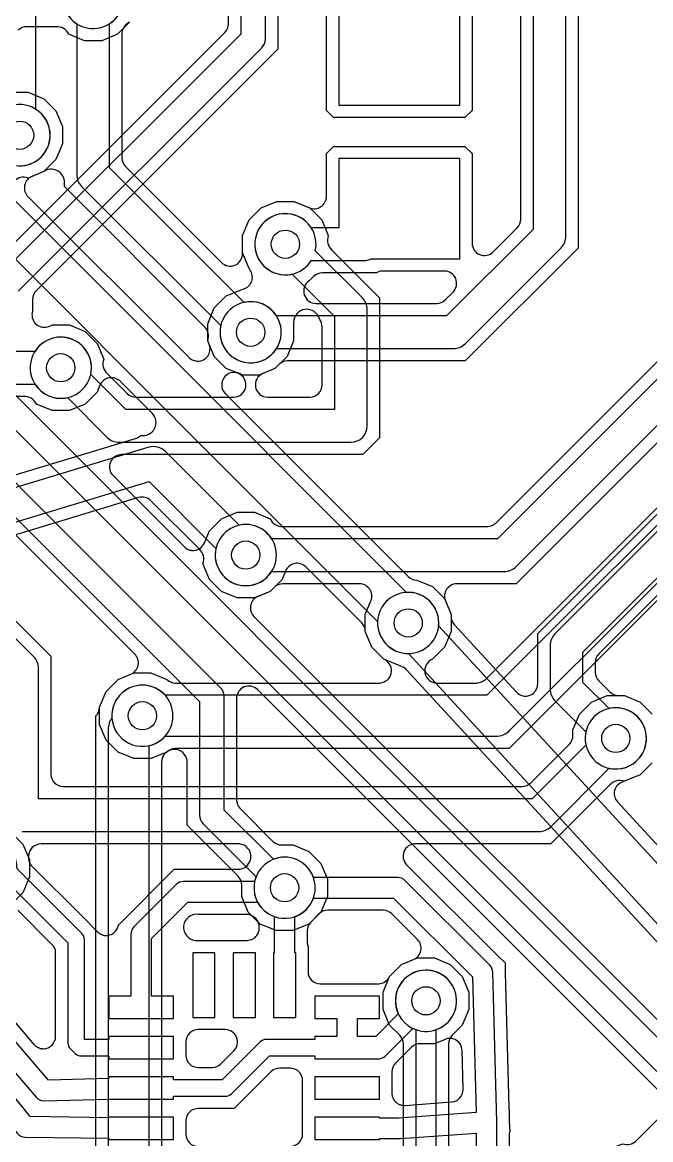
# Model space of a CAD drawing. Header units: millimetres. Extents: x 0 to 56, y 0 to 100.
# Drawn here: x 29.5 to 37.28, y 63.63 to 77.47 of the extents above; entities that cross this region are included whole.
import ezdxf

# ---------------------------------------------------------------- set-up
doc = ezdxf.new("R2010")
doc.units = ezdxf.units.MM

msp = doc.modelspace()

# ---------------------------------------------------------------- linework, layer by layer
at = {"layer": '16_copper'}
for points in [[(32.208, 80.78), (32.208, 77.323), (29.237, 74.353)], [(29.359, 67.442), (29.51, 67.291), (29.591, 67.096), (29.591, 66.884), (29.51, 66.689), (29.361, 66.54)]]:
    msp.add_lwpolyline(points, dxfattribs=at)
for points in [[(29.453, 74.137), (32.468, 77.152, 0.198912), (32.512, 77.26), (32.512, 80.717)], [(38.614, 63.651), (26.162, 76.103), (26.162, 76.17, 0.198912), (26.118, 76.278), (23.622, 78.773)], [(23.362, 78.602), (25.858, 76.107, 0.309038), (25.902, 75.932), (38.399, 63.436, 0.456132)], [(54.166, 78.272), (54.166, 75.283), (39.68, 75.283, 0.198912), (39.536, 75.224), (35.386, 71.073), (32.589, 71.073, 0.947182), (31.93, 70.702), (31.955, 70.659, 0.541741), (32.589, 70.667), (35.47, 70.667, 0.198912), (35.614, 70.726), (39.764, 74.877), (54.166, 74.877), (54.166, 4.121, 0.992389)], [(30.061, 77.567, 0.947182), (30.72, 77.938)], [(29.244, 74.575), (32.011, 77.342, 0.198912), (32.055, 77.449), (32.055, 77.637, 0.563489)], [(32.665, 77.639), (32.665, 77.134), (29.675, 74.144, 0.198912), (29.631, 74.036), (29.631, 73.892, 0.597722), (29.815, 73.697), (29.816, 73.698, 0.088493), (29.874, 73.721), (30.086, 73.721), (30.281, 73.64), (30.43, 73.491), (30.511, 73.296, 0.313898), (30.555, 73.118), (30.803, 72.87, 0.198912), (30.91, 72.826), (32.119, 72.826, 0.820685), (32.178, 73.119), (32.029, 73.18), (31.88, 73.329), (31.799, 73.524), (31.799, 73.736), (31.88, 73.931), (32.029, 74.08), (32.233, 74.164, 0.00405), (32.235, 74.165), (32.248, 74.169, 0.235242), (32.345, 74.264), (32.348, 74.277, 0.232105), (32.31, 74.419), (32.229, 74.614), (32.229, 74.826), (32.31, 75.021), (32.459, 75.17), (32.654, 75.251), (32.866, 75.251), (33.061, 75.17), (33.21, 75.021), (33.291, 74.826, 0.313898), (33.335, 74.648), (33.926, 74.057), (33.926, 72.323), (33.717, 72.114), (30.735, 72.114, 0.668179), (30.627, 71.854), (31.51, 70.971), (31.512, 70.97), (31.514, 70.967), (31.524, 70.96), (31.534, 70.952), (31.536, 70.951), (31.538, 70.949), (31.55, 70.943), (31.561, 70.938), (31.564, 70.937), (31.566, 70.936), (31.578, 70.933), (31.59, 70.929), (31.593, 70.929), (31.596, 70.928), (31.609, 70.928), (31.621, 70.927), (31.624, 70.927, 0.291442), (31.758, 71.021), (31.82, 71.171), (31.969, 71.32), (32.164, 71.401), (32.376, 71.401), (32.571, 71.32, 0.313894), (32.728, 71.226), (35.26, 71.226, 0.198912), (35.367, 71.27), (39.533, 75.436)], [(30.83, 77.469), (30.681, 77.32), (30.486, 77.239), (30.274, 77.239), (30.079, 77.32, 0.313894), (29.922, 77.414), (29.56, 77.414, 0.198912), (29.453, 77.37)], [(29.364, 76.601), (29.576, 76.601), (29.771, 76.52), (29.92, 76.371), (30.001, 76.176), (30.001, 75.964), (29.92, 75.769), (29.771, 75.62), (29.576, 75.539, 0.313898), (29.398, 75.495)], [(29.388, 75.7, 0.947182), (29.592, 76.429), (29.544, 76.442, 0.541739), (29.1, 75.988)], [(39.783, 74.68), (35.617, 70.514), (34.882, 70.514, 0.534521), (34.741, 70.304), (34.811, 70.136, 0.226638), (34.851, 70.01), (35.62, 69.173, 0.683411), (35.884, 69.277), (35.884, 69.897), (39.753, 73.766)], [(26.732, 74.022), (31.698, 69.057), (31.698, 67.65, 0.198912), (31.742, 67.542), (32.397, 66.887), (32.391, 66.872), (32.378, 66.824), (32.372, 66.775), (32.372, 66.725), (32.378, 66.676), (32.391, 66.628), (32.41, 66.582), (32.435, 66.539), (32.465, 66.5), (32.5, 66.465), (32.539, 66.435), (32.582, 66.41), (32.628, 66.391), (32.676, 66.378), (32.725, 66.372), (32.775, 66.372), (32.824, 66.378, 1), (32.676, 67.122), (32.628, 67.109), (32.613, 67.103), (32.002, 67.713), (32.002, 69.12, 0.198912), (31.958, 69.228), (26.992, 74.193)], [(39.756, 73.554), (36.096, 69.894, 0.198912), (36.037, 69.75), (36.037, 69.21, 0.198912), (36.096, 69.066), (36.48, 68.682), (36.478, 68.674), (36.472, 68.625), (36.472, 68.575), (36.478, 68.526), (36.491, 68.478), (36.51, 68.432), (36.535, 68.389), (36.565, 68.35), (36.6, 68.315), (36.639, 68.285), (36.682, 68.26), (36.728, 68.241), (36.776, 68.228), (36.825, 68.222), (36.875, 68.222), (36.924, 68.228, 1), (36.776, 68.972), (36.768, 68.97), (36.443, 69.294), (36.443, 69.666), (39.984, 73.207)], [(40.003, 73.01), (36.64, 69.647, 0.198912), (36.596, 69.54), (36.596, 69.42, 0.198912), (36.64, 69.313), (36.778, 69.175, 0.198912), (36.885, 69.131), (36.956, 69.131), (37.151, 69.05), (37.3, 68.901)], [(30.414, 63.105), (30.414, 68.878, 0.18025), (30.459, 68.985), (30.54, 69.181), (30.689, 69.33), (30.846, 69.395, 0.534516), (30.896, 69.643), (29.241, 71.298, 0.668179)], [(31.074, 59.211), (31.074, 68.511, 0.986362), (30.916, 69.252), (30.868, 69.239, 0.303348), (30.612, 68.905), (30.612, 68.855, 0.153443), (30.566, 68.71), (30.566, 59.211)], [(38.199, 63.42), (32.415, 69.204, 0.668179), (32.155, 69.096), (32.155, 67.839, 0.198912), (32.199, 67.732), (32.606, 67.325, 0.198912), (32.714, 67.281), (32.856, 67.281), (33.051, 67.2), (33.2, 67.051), (33.281, 66.856), (33.281, 66.644), (33.2, 66.449), (33.051, 66.3), (32.856, 66.219), (32.644, 66.219), (32.449, 66.3), (32.3, 66.449), (32.219, 66.644), (32.219, 66.786, 0.198912), (32.175, 66.894), (31.545, 67.524), (31.545, 68.317, 0.958871), (31.226, 68.303), (31.226, 60.72, 0.668179)], [(37.3, 68.299), (37.151, 68.15), (36.937, 68.062, 0.548892), (36.87, 67.814), (39.793, 64.636, 0.209806)], [(34.221, 62.219), (34.221, 64.816, 0.198912), (34.176, 64.924), (34.05, 65.049), (33.969, 65.244), (33.969, 65.456), (34.05, 65.651), (34.199, 65.8), (34.394, 65.881), (34.606, 65.881), (34.801, 65.8), (34.95, 65.651), (35.031, 65.456), (35.031, 65.244), (34.95, 65.049), (34.824, 64.924, 0.198912), (34.779, 64.816), (34.779, 62.033, 0.414214)]]:
    msp.add_lwpolyline(points, format="xyb", dxfattribs=at)
for points in [[(33.571, 72.267, 0.413029), (33.773, 72.47), (33.773, 73.91, 0.198912), (33.714, 74.054), (33.13, 74.638, 0.947182), (32.401, 74.842), (32.388, 74.794, 0.541739), (32.842, 74.35), (33.367, 73.826), (33.367, 72.673), (30.784, 72.673), (30.35, 73.108, 0.947182), (29.621, 73.312), (29.608, 73.264, 0.541739), (30.062, 72.82), (30.556, 72.326, 0.198912), (30.7, 72.267), (33.57, 72.267)], [(33.066, 72.826, 0.406906), (33.214, 72.978), (33.214, 73.7, 0.153128), (33.187, 73.787), (33.183, 73.791, 0.885028), (32.861, 73.749), (32.861, 73.524), (32.78, 73.329), (32.631, 73.18), (32.482, 73.119, 0.820685), (32.541, 72.826), (33.062, 72.826)], [(47.259, 63.928, 0.179039), (47.42, 64), (52.585, 69.165, 0.198912), (52.659, 69.345), (52.659, 70.005), (52.755, 70.005), (52.755, 71.931), (52.055, 71.931), (52.055, 70.005), (52.151, 70.005), (52.151, 69.45), (47.135, 64.434), (39.771, 64.434), (34.657, 69.995, 0.948928), (33.908, 70.104), (33.902, 70.055, 0.435661), (34.283, 69.652), (39.473, 64.008, 0.209807), (39.66, 63.926), (47.24, 63.926)], [(39.105, 63.807, 0.644461), (39.213, 64.065), (34.261, 69.45, 0.140387), (34.188, 69.494), (33.979, 69.58), (33.83, 69.729), (33.749, 69.924), (33.749, 70.136), (33.819, 70.304, 0.534521), (33.678, 70.514), (32.728, 70.514, 0.198912), (32.62, 70.47), (32.571, 70.42), (32.421, 70.358, 0.53451), (32.371, 70.11), (38.63, 63.851, 0.198912), (38.738, 63.806), (39.101, 63.806)], [(32.921, 55.425), (32.921, 56.015), (32.544, 56.392), (32.544, 59.08), (32.91, 59.08), (32.91, 60.27), (34.59, 61.95, 0.198912), (34.627, 62.04), (34.627, 64.993, 0.992651), (34.378, 65.709), (34.332, 65.69, 0.662859), (34.373, 64.993), (34.373, 62.093), (32.86, 60.58), (31.67, 60.58), (31.67, 59.08), (32.036, 59.08), (32.036, 56.431), (31.915, 56.431), (31.499, 56.015), (31.499, 55.425), (31.915, 55.009), (32.505, 55.009)]]:
    msp.add_lwpolyline(points, format="xyb", close=True, dxfattribs=at)
msp.add_lwpolyline([(32.404, 73.258), (32.452, 73.271), (32.498, 73.29), (32.541, 73.315), (32.58, 73.345), (32.615, 73.38), (32.645, 73.419), (32.67, 73.462), (32.689, 73.508), (32.702, 73.556), (32.708, 73.605), (32.708, 73.655), (32.702, 73.704), (32.689, 73.752), (32.67, 73.798), (32.645, 73.841), (32.615, 73.88), (32.58, 73.915), (32.541, 73.945), (32.498, 73.97), (32.452, 73.989), (32.404, 74.002), (32.355, 74.008), (32.305, 74.008), (32.256, 74.002), (32.208, 73.989), (32.162, 73.97), (32.119, 73.945), (32.08, 73.915), (32.045, 73.88), (32.015, 73.841), (31.99, 73.798), (31.971, 73.752), (31.958, 73.704), (31.952, 73.655), (31.952, 73.605), (31.958, 73.556), (31.971, 73.508), (31.99, 73.462), (32.015, 73.419), (32.045, 73.38), (32.08, 73.345), (32.119, 73.315), (32.162, 73.29), (32.208, 73.271), (32.256, 73.258), (32.305, 73.252), (32.355, 73.252)], close=True, dxfattribs=at)
at = {"layer": '1_copper'}
for points in [[(34.92, 77.68), (34.343, 77.68), (34.343, 78.86), (34.89, 78.86), (34.89, 80.1), (33.39, 80.1), (33.39, 79.683), (31.585, 79.683, 0.961757), (30.92, 79.322), (30.945, 79.279, 0.531705), (31.573, 79.277), (33.39, 79.277), (33.39, 78.86), (33.937, 78.86), (33.937, 77.68), (33.42, 77.68), (33.42, 76.44), (34.92, 76.44)], [(34.354, 69.658, 0.929454), (34.261, 70.408), (27.33, 77.34, 0.203973), (27.145, 77.414), (19.715, 77.269, 0.982418), (19.155, 76.76), (19.19, 76.725, 0.415591), (19.726, 76.762), (27.047, 76.904), (33.902, 70.049), (33.902, 70.005), (33.908, 69.956), (33.921, 69.908), (33.94, 69.862), (33.965, 69.819), (33.995, 69.78), (34.03, 69.745), (34.069, 69.715), (34.112, 69.69), (34.158, 69.671), (34.206, 69.658), (34.255, 69.652), (34.305, 69.652)], [(32.834, 74.348, 0.204748), (33.079, 74.517), (33.73, 74.517, 0.120218), (33.823, 74.54), (34.92, 74.54), (34.92, 75.78), (33.42, 75.78), (33.42, 74.923), (33.079, 74.923), (33.075, 74.931), (33.045, 74.97), (33.01, 75.005), (32.971, 75.035), (32.928, 75.06), (32.882, 75.079), (32.834, 75.092), (32.785, 75.098), (32.735, 75.098), (32.686, 75.092), (32.638, 75.079), (32.592, 75.06), (32.549, 75.035), (32.51, 75.005), (32.475, 74.97), (32.445, 74.931), (32.42, 74.888), (32.401, 74.842), (32.388, 74.794), (32.382, 74.745), (32.382, 74.695), (32.388, 74.646), (32.401, 74.598), (32.42, 74.552), (32.445, 74.509), (32.475, 74.47), (32.51, 74.435), (32.549, 74.405), (32.592, 74.38), (32.638, 74.361), (32.686, 74.348), (32.735, 74.342), (32.785, 74.342)], [(31.681, 73.272, 0.488347), (31.822, 73.466), (31.822, 73.467, 0.02159), (31.817, 73.483), (31.799, 73.524, 0.313898), (31.755, 73.702), (30.024, 75.433), (30.024, 75.506, 0.566363), (29.772, 75.621), (29.623, 75.559, 0.534516), (29.574, 75.311), (31.568, 73.317), (31.569, 73.316), (31.57, 73.315), (31.581, 73.306), (31.592, 73.297), (31.593, 73.297), (31.594, 73.296), (31.607, 73.29), (31.619, 73.283), (31.62, 73.283), (31.621, 73.282), (31.635, 73.278), (31.649, 73.274), (31.65, 73.274), (31.651, 73.274), (31.665, 73.273), (31.68, 73.272)], [(34.635, 73.986, 0.189179), (34.737, 74.03), (34.835, 74.127, 0.668184), (34.727, 74.388), (33.964, 74.388, 0.122126), (33.884, 74.364), (33.218, 74.364, 0.198912), (33.11, 74.32), (33.055, 74.265, 0.741399), (33.14, 73.986), (34.63, 73.986)], [(31.375, 64.907), (30.575, 64.907), (30.575, 64.872), (30.272, 64.872), (30.272, 64.872), (30.272, 66.11, 0.198912), (30.242, 66.182), (29.438, 66.985, 0.973602), (28.682, 67.015), (28.682, 66.965, 0.703679), (29.367, 66.769), (30.068, 66.068), (30.068, 64.83, 0.198912), (30.098, 64.758), (30.158, 64.698, 0.198912), (30.23, 64.668), (30.575, 64.668), (30.575, 64.633), (31.375, 64.633)], [(30.549, 66.159, 0.25546), (30.674, 66.234), (30.675, 66.236, 0.080247), (30.694, 66.289), (31.384, 66.979), (32.169, 66.979, 0.971295), (32.192, 67.294), (32.176, 67.294), (29.736, 67.294, 0.192988), (29.622, 67.243), (29.615, 67.233, 0.405518), (29.635, 67.004), (30.231, 66.409), (30.231, 66.409), (30.435, 66.204), (30.437, 66.203), (30.438, 66.201), (30.449, 66.193), (30.459, 66.184), (30.461, 66.183), (30.463, 66.182), (30.475, 66.176), (30.487, 66.17), (30.488, 66.169), (30.49, 66.169), (30.503, 66.165), (30.516, 66.162), (30.518, 66.161), (30.52, 66.161), (30.533, 66.16), (30.547, 66.159)], [(32.286, 66.098, 0.110286), (32.36, 66.118), (32.371, 66.125, 0.107985), (32.416, 66.172), (32.421, 66.185, 0.567418), (32.266, 66.421), (31.679, 66.421, 0.996112), (31.643, 66.099), (31.645, 66.098), (31.66, 66.097), (32.284, 66.097)], [(33.916, 65.56, 0.257745), (34.05, 65.65), (34.199, 65.8), (34.346, 65.861, 0.534516), (34.396, 66.109), (34.079, 66.426, 0.198912), (33.971, 66.471), (33.284, 66.471, 0.198912), (33.176, 66.426), (33.074, 66.324, 0.198912), (33.029, 66.216), (33.029, 66.082, 0.086127), (33.04, 66.028), (33.04, 65.712, 0.414214), (33.192, 65.56), (33.911, 65.56)], [(31.375, 63.908), (30.575, 63.908), (30.575, 63.903), (29.601, 63.916), (28.309, 65.51, 0.217485), (28.214, 65.557), (24.611, 65.675, 0.94509), (23.878, 65.486), (23.891, 65.438, 0.698594), (24.602, 65.421), (28.148, 65.305), (29.441, 63.71, 0.222433), (29.538, 63.663), (30.575, 63.649), (30.575, 63.633), (31.375, 63.633)], [(31.857, 64.525, 0.189179), (31.959, 64.569), (32.123, 64.732, 0.668184), (32.015, 64.993), (31.68, 64.993, 0.414214), (31.527, 64.84), (31.527, 64.676, 0.414214), (31.68, 64.524), (31.852, 64.524)], [(34.235, 64.055, 0.009149), (34.241, 64.055), (34.818, 64.098, 0.400537), (34.96, 64.254), (34.947, 64.737, 0.525858), (34.736, 64.873), (34.606, 64.819), (34.428, 64.819, 0.198912), (34.32, 64.775), (34.122, 64.577, 0.198912), (34.077, 64.469), (34.077, 64.207), (34.078, 64.198), (34.079, 64.189), (34.08, 64.183), (34.081, 64.177), (34.083, 64.168), (34.085, 64.159), (34.088, 64.153), (34.09, 64.147), (34.094, 64.139), (34.098, 64.13), (34.102, 64.126), (34.105, 64.12), (34.111, 64.113), (34.116, 64.106), (34.121, 64.102), (34.125, 64.097), (34.132, 64.091), (34.139, 64.085), (34.144, 64.082), (34.149, 64.078), (34.158, 64.074), (34.166, 64.069), (34.171, 64.067), (34.177, 64.065), (34.186, 64.062), (34.195, 64.059), (34.201, 64.058), (34.207, 64.057), (34.216, 64.056), (34.225, 64.055)], [(32.824, 63.548, 0.406906), (32.973, 63.7), (32.973, 64.364, 0.414214), (32.82, 64.516), (32.688, 64.516, 0.198912), (32.581, 64.471), (32.125, 64.016), (31.68, 64.016, 0.414214), (31.527, 63.864), (31.527, 63.7, 0.414214), (31.68, 63.547), (32.82, 63.547)]]:
    msp.add_lwpolyline(points, format="xyb", close=True, dxfattribs=at)
for points in [[(29.495, 75.692), (29.544, 75.698, 0.67632), (29.673, 76.389), (29.673, 79.016)], [(36.386, 78.04), (36.386, 74.673), (34.987, 73.274), (32.788, 73.274, 0.198912), (32.68, 73.23), (32.631, 73.18), (32.436, 73.099), (32.224, 73.099, 0.949217), (32.017, 72.868), (34.279, 70.605, 0.177828), (34.385, 70.561), (34.581, 70.48), (34.73, 70.331), (34.811, 70.136), (34.811, 69.924), (34.73, 69.729), (34.581, 69.58, 0.824909), (34.637, 69.286), (35.129, 69.286), (35.134, 69.287, 0.189183), (35.236, 69.331), (38.219, 72.314, 0.198912), (38.264, 72.421), (38.264, 78.843, 0.177828)], [(30.83, 77.469, 0.313894), (30.736, 77.312), (30.736, 75.79, 0.198912), (30.78, 75.683), (31.969, 74.494, 0.668179), (32.229, 74.601), (32.229, 74.826), (32.31, 75.021), (32.459, 75.17), (32.654, 75.251), (32.866, 75.251), (33.057, 75.171, 0.534512), (33.268, 75.312), (33.268, 75.843), (33.357, 75.932), (34.983, 75.932), (35.072, 75.843), (35.072, 74.733, 0.668179), (35.333, 74.625), (35.63, 74.923, 0.198912), (35.674, 75.03), (35.674, 78.397)], [(35.827, 78.25), (35.827, 74.904), (34.756, 73.833), (32.649, 73.833, 0.315633), (32.248, 74), (30.583, 75.664), (30.583, 77.451, 0.947182), (30.212, 78.11)], [(30.169, 78.085, 0.541741), (30.177, 77.451), (30.177, 75.58, 0.198912), (30.236, 75.436), (31.96, 73.712, 0.839618), (32.649, 73.427), (34.84, 73.427, 0.198912), (34.984, 73.486), (36.174, 74.676, 0.198912), (36.233, 74.82), (36.233, 78.166)], [(35.072, 77.743), (35.072, 76.377), (34.983, 76.288), (33.357, 76.288), (33.268, 76.377), (33.268, 77.557, 0.414214)], [(28.604, 72.987), (29.661, 72.987, 0.947182), (30.32, 73.358), (30.295, 73.401, 0.541741), (29.661, 73.393), (28.52, 73.393, 0.198912)], [(28.785, 71.673), (30.905, 72.313, 0.10431), (30.96, 72.344), (30.969, 72.352, 0.741466), (31.11, 72.626), (30.713, 73.022, 0.534516), (30.464, 72.973), (30.43, 72.889), (30.281, 72.74), (30.086, 72.659), (29.874, 72.659), (29.679, 72.74, 0.313894), (29.522, 72.834), (28.73, 72.834, 0.198912)], [(38.416, 72.295), (35.255, 69.134), (31.271, 69.134), (31.24, 69.165), (31.201, 69.195), (31.158, 69.22), (31.112, 69.239), (31.064, 69.252), (31.015, 69.258), (30.965, 69.258), (30.916, 69.252), (30.868, 69.239), (30.822, 69.22), (30.779, 69.195), (30.74, 69.165), (30.705, 69.13), (30.675, 69.091), (30.65, 69.048), (30.631, 69.002), (30.618, 68.954), (30.612, 68.905), (30.612, 68.855), (30.618, 68.806), (30.631, 68.758), (30.65, 68.712), (30.675, 68.669), (30.705, 68.63), (30.74, 68.595), (30.779, 68.565), (30.822, 68.54), (30.868, 68.521), (30.916, 68.508), (30.965, 68.502), (31.015, 68.502), (31.064, 68.508, 0.161179), (31.271, 68.626), (35.36, 68.626, 0.198912), (35.54, 68.7), (38.85, 72.01, 0.198912)], [(28.814, 71.098), (31.072, 71.78), (31.9, 70.952), (31.898, 70.944), (31.892, 70.895), (31.892, 70.845), (31.898, 70.796), (31.911, 70.748), (31.93, 70.702), (31.955, 70.659), (31.985, 70.62), (32.02, 70.585), (32.059, 70.555), (32.102, 70.53), (32.148, 70.511), (32.196, 70.498), (32.245, 70.492), (32.295, 70.492), (32.344, 70.498, 1), (32.196, 71.242), (32.188, 71.24), (31.274, 72.154, 0.276463), (31.071, 72.205), (28.697, 71.487, 0.995586)], [(38.774, 71.72), (35.528, 68.474), (31.397, 68.474, 0.177828), (31.291, 68.43), (31.096, 68.349), (30.884, 68.349), (30.689, 68.43), (30.54, 68.579), (30.459, 68.774), (30.459, 68.986), (30.54, 69.181), (30.689, 69.33), (30.884, 69.411), (31.096, 69.411), (31.291, 69.33, 0.177267), (31.397, 69.286), (33.923, 69.286, 0.09158), (33.984, 69.3), (33.997, 69.307, 0.343313), (34.07, 69.479), (34.064, 69.492, 0.18861), (33.979, 69.58), (33.83, 69.729), (33.749, 69.925, 0.195014), (33.705, 70.03), (33.012, 70.724, 0.53451), (32.763, 70.674), (32.72, 70.569), (32.571, 70.42), (32.376, 70.339), (32.164, 70.339), (31.969, 70.42), (31.82, 70.569), (31.739, 70.764, 0.313898), (31.695, 70.942), (31.094, 71.544, 0.276464), (30.942, 71.582), (29, 70.995, 0.050693)], [(29.5, 67.447), (35.9, 67.447, 0.198912), (36.044, 67.506), (36.768, 68.23, 0.947182), (36.972, 68.959), (36.924, 68.972, 0.541739), (36.48, 68.518), (35.816, 67.853), (29.703, 67.853), (29.703, 69.47, 0.198912), (29.644, 69.614), (28.624, 70.634, 0.198912)], [(28.88, 70.593), (29.856, 69.617), (29.856, 68.158, 0.414214), (30.008, 68.006), (35.69, 68.006, 0.198912), (35.797, 68.05), (36.275, 68.528, 0.198912), (36.319, 68.635), (36.319, 68.706), (36.4, 68.901), (36.549, 69.05), (36.744, 69.131), (36.956, 69.131), (37.151, 69.05), (37.3, 68.901)], [(37.3, 68.299), (37.151, 68.15), (36.956, 68.069, 0.313898), (36.778, 68.025), (36.047, 67.294), (34.369, 67.294, 0.668179), (34.261, 67.034), (35.393, 65.902, 0.006758), (35.396, 65.899), (35.479, 65.82), (35.479, 65.706, 0.006757), (35.479, 65.702), (35.525, 64.03, 0.053244), (35.529, 63.997), (35.529, 63.866, 0.018484), (35.53, 63.855), (35.539, 63.732, 0.091204), (35.529, 63.678), (35.529, 63.315, 0.198916)], [(35.377, 63.189), (35.377, 63.85, 0.006755), (35.377, 63.853), (35.327, 65.703, 0.191899), (35.29, 65.79), (34.24, 66.84, 0.198912), (34.15, 66.877), (33.107, 66.877, 0.758195), (32.379, 66.827), (31.5, 66.827, 0.198912), (31.41, 66.79), (30.885, 66.265, 0.198912), (30.848, 66.175), (30.848, 65.407), (30.575, 65.407), (30.575, 65.133), (31.375, 65.133), (31.375, 65.407), (31.102, 65.407), (31.102, 66.122), (31.553, 66.573), (32.415, 66.573, 0.187689), (32.623, 66.393), (32.623, 65.945), (32.613, 65.945), (32.613, 65.145), (32.888, 65.145), (32.888, 65.945), (32.877, 65.945), (32.877, 66.393, 0.225404), (33.107, 66.623), (34.097, 66.623), (35.074, 65.646), (35.12, 63.968), (34.165, 63.897), (33.925, 63.897), (33.925, 63.908), (33.125, 63.908), (33.125, 63.633), (33.925, 63.633), (33.925, 63.643), (34.17, 63.643, 0.018486), (34.179, 63.643), (35.123, 63.713), (35.123, 63.183)], [(29.216, 65.311), (29.648, 64.81), (29.654, 64.804), (29.659, 64.799), (29.665, 64.794), (29.671, 64.788), (29.677, 64.784), (29.683, 64.78), (29.69, 64.776), (29.697, 64.772), (29.704, 64.77), (29.711, 64.766), (29.718, 64.764), (29.726, 64.761), (29.733, 64.76), (29.74, 64.758), (29.748, 64.758), (29.756, 64.757), (29.764, 64.757, 0.414105), (29.916, 64.909), (29.916, 65.942, 0.198912), (29.871, 66.049), (29.447, 66.474, 0.066357)], [(28.833, 65.133), (29.674, 64.157), (29.682, 64.149), (29.691, 64.141), (29.693, 64.14), (29.694, 64.138), (29.705, 64.132), (29.714, 64.126), (29.717, 64.125), (29.719, 64.124), (29.73, 64.12), (29.741, 64.116), (29.743, 64.116), (29.746, 64.115), (29.771, 64.113), (29.773, 64.113), (29.774, 64.113), (29.774, 64.113), (30.575, 64.133), (30.575, 64.133), (31.375, 64.133), (31.375, 64.168), (32.02, 64.168, 0.198912), (32.092, 64.198), (32.562, 64.668), (33.125, 64.668), (33.125, 64.633), (33.925, 64.633, 0.189483), (34.01, 64.68), (34.338, 65.008, 0.992652), (34.668, 65.69), (34.622, 65.709, 0.662856), (34.158, 65.188), (33.878, 64.907), (33.652, 64.907), (33.652, 65.133), (33.925, 65.133), (33.925, 65.407), (33.125, 65.407), (33.125, 65.133), (33.398, 65.133), (33.398, 64.907), (33.125, 64.907), (33.125, 64.872), (32.52, 64.872, 0.198912), (32.448, 64.842), (31.978, 64.372), (31.375, 64.372), (31.375, 64.407), (30.575, 64.407), (30.575, 64.387), (29.827, 64.368), (29.013, 65.314)], [(37.341, 62.6), (37.146, 62.519), (36.934, 62.519), (36.739, 62.6), (36.59, 62.749), (36.509, 62.944), (36.509, 63.156), (36.59, 63.351), (36.739, 63.5), (36.934, 63.581, 0.313898), (37.112, 63.625), (39.03, 65.543, 0.198912)]]:
    msp.add_lwpolyline(points, format="xyb", dxfattribs=at)
for points in [[(31.888, 65.945), (31.613, 65.945), (31.613, 65.145), (31.888, 65.145)], [(32.388, 65.945), (32.113, 65.945), (32.113, 65.145), (32.388, 65.145)], [(33.925, 64.407), (33.125, 64.407), (33.125, 64.133), (33.925, 64.133)]]:
    msp.add_lwpolyline(points, close=True, dxfattribs=at)
at = {"layer": 'drills_via_1_16'}
for centre in [(29.47, 76.07), (32.76, 74.72), (32.33, 73.63), (29.98, 73.19), (32.27, 70.87), (34.28, 70.03), (30.99, 68.88), (36.85, 68.6), (32.75, 66.75), (34.5, 65.35)]:
    msp.add_circle(centre, 0.175, dxfattribs=at)

doc.saveas('drawing.dxf')
